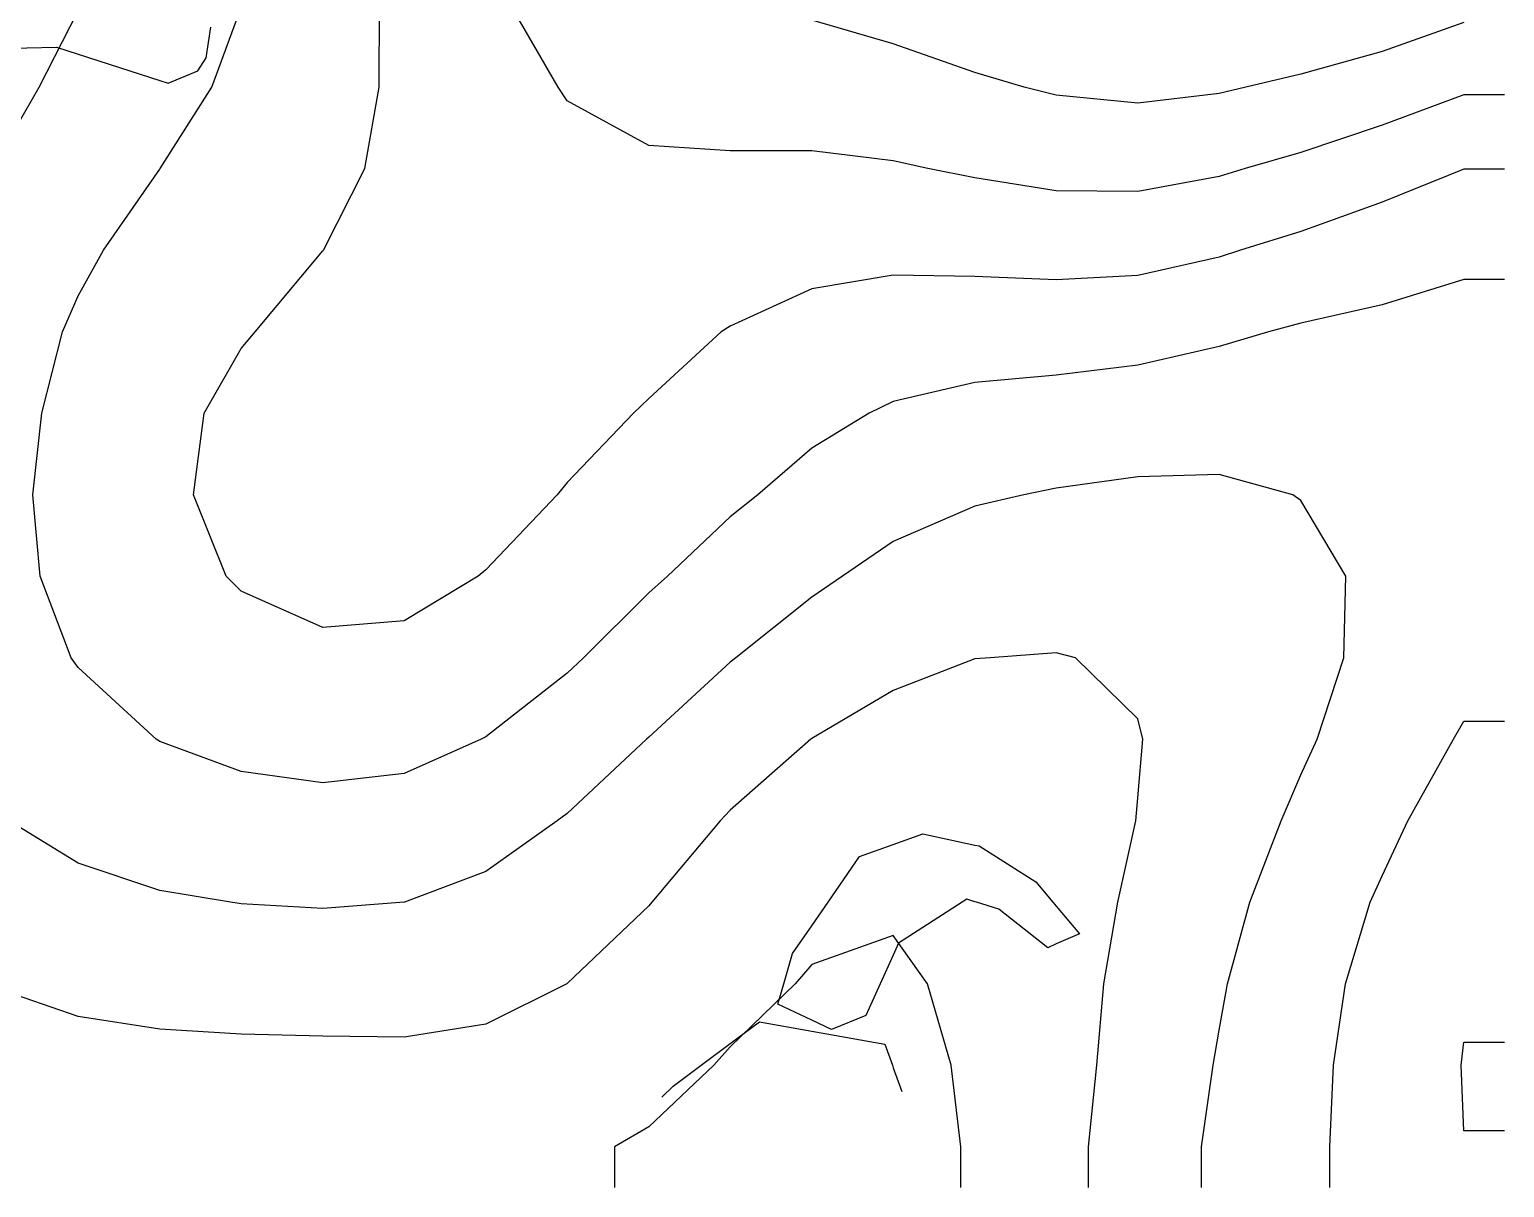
# Model space of a CAD drawing. Header units: millimetres. Extents: x -30 to 930, y -20 to 1180.
# Drawn here: x 387 to 930, y -20 to 407 of the extents above; entities that cross this region are included whole.
import ezdxf

# ---------------------------------------------------------------- set-up
doc = ezdxf.new("R2010")
doc.units = ezdxf.units.MM
for name, color, linetype in [('contours', 254, 'Continuous'), ('roads_2', 50, 'Continuous'), ('roads_3', 192, 'Continuous'), ('water', 151, 'Continuous')]:
    doc.layers.add(name, color=color, linetype=linetype)

msp = doc.modelspace()

# ---------------------------------------------------------------- linework, layer by layer
at = {"layer": 'contours'}
for points in [[(375.000000196, 358.347998522, 44.3525390625), (390.624363585, 385.330936696, 44.3525390625), (405.000000196, 413.366546523, 44.3525390625)], [(930.000000196, 314.595770916, 54.3525390625), (915.000000196, 314.595770916, 54.3525390625), (885.000000196, 305.272089323, 54.3525390625), (855.000000196, 298.516805762, 54.3525390625), (843.1396553, 295.330936696, 54.3525390625), (825.000000196, 289.815620066, 54.3525390625), (795.000000196, 282.94935288, 54.3525390625), (765.000000196, 279.309057778, 54.3525390625), (735.000000196, 276.602197878, 54.3525390625), (705.000000196, 269.66683514, 54.3525390625), (696.0713556, 265.330936696, 54.3525390625), (675.000000196, 252.47625774, 54.3525390625), (655.140710697, 235.330936696, 54.3525390625), (645.000000196, 227.120573237, 54.3525390625), (621.883708113, 205.330936696, 54.3525390625), (615.000000196, 199.228588813, 54.3525390625), (590.939504779, 175.330936696, 54.3525390625), (585.000000196, 169.665535041, 54.3525390625), (555.000000196, 146.16304639, 54.3525390625), (553.285640658, 145.330936696, 54.3525390625), (525.000000196, 132.681919552, 54.3525390625), (495.000000196, 129.250769554, 54.3525390625), (465.000000196, 133.460238973, 54.3525390625), (435.000000196, 144.514653064, 54.3525390625), (433.629237255, 145.330936696, 54.3525390625), (405.000000196, 171.727562771, 54.3525390625), (402.408385329, 175.330936696, 54.3525390625), (390.994554526, 205.330936696, 54.3525390625), (388.311838987, 235.330936696, 54.3525390625), (391.550982578, 265.330936696, 54.3525390625), (399.23587082, 295.330936696, 54.3525390625), (405.000000196, 308.494445919, 54.3525390625), (414.313278095, 325.330936696, 54.3525390625), (435.000000196, 355.14152947, 54.3525390625), (435.151637238, 355.330936696, 54.3525390625), (454.205313191, 385.330936696, 54.3525390625), (465.000000196, 414.671601828, 54.3525390625)], [(930.000000196, 355.148523736, 64.3525390625), (915.000000196, 355.148523736, 64.3525390625), (885.000000196, 342.943367762, 64.3525390625), (855.000000196, 332.167805796, 64.3525390625), (832.796135732, 325.330936696, 64.3525390625), (825.000000196, 322.717909752, 64.3525390625), (795.000000196, 316.013665817, 64.3525390625), (765.000000196, 314.352866786, 64.3525390625), (735.000000196, 315.647934672, 64.3525390625), (705.000000196, 316.101809308, 64.3525390625), (675.000000196, 311.062981958, 64.3525390625), (645.000000196, 297.401546638, 64.3525390625), (641.619160374, 295.330936696, 64.3525390625), (615.000000196, 270.719392301, 64.3525390625), (609.310309917, 265.330936696, 64.3525390625), (585.000000196, 239.782236671, 64.3525390625), (581.311289073, 235.330936696, 64.3525390625), (555.000000196, 207.634656454, 64.3525390625), (552.143390066, 205.330936696, 64.3525390625), (525.000000196, 188.94036326, 64.3525390625), (495.000000196, 186.473193686, 64.3525390625), (465.000000196, 199.813659318, 64.3525390625), (459.369623506, 205.330936696, 64.3525390625), (447.453152908, 235.330936696, 64.3525390625), (451.275350258, 265.330936696, 64.3525390625), (465.000000196, 289.097164976, 64.3525390625), (470.059253953, 295.330936696, 64.3525390625), (495.000000196, 325.048256957, 64.3525390625), (495.232495828, 325.330936696, 64.3525390625), (510.444391965, 355.330936696, 64.3525390625), (515.791081104, 385.330936696, 64.3525390625), (515.837846259, 415.330936696, 64.3525390625)], [(930.000000196, 382.515041383, 74.3525390625), (915.000000196, 382.515041383, 74.3525390625), (885.000000196, 371.400354775, 74.3525390625), (855.000000196, 361.271567083, 74.3525390625), (834.51150455, 355.330936696, 74.3525390625), (825.000000196, 352.481208859, 74.3525390625), (795.000000196, 346.867527372, 74.3525390625), (765.000000196, 347.14423682, 74.3525390625), (735.000000196, 351.938695806, 74.3525390625), (717.700856811, 355.330936696, 74.3525390625), (705.000000196, 358.235893328, 74.3525390625), (675.000000196, 361.878077481, 74.3525390625), (645.000000196, 361.838625149, 74.3525390625), (615.000000196, 363.908946524, 74.3525390625), (585.000000196, 380.243114616, 74.3525390625), (581.589869255, 385.330936696, 74.3525390625), (564.219204246, 415.330936696, 74.3525390625)], [(915.000000196, 409.162572204, 84.3525390625), (885.000000196, 398.50507244, 84.3525390625), (855.000000196, 390.135414527, 84.3525390625), (834.821143847, 385.330936696, 84.3525390625), (825.000000196, 382.957268903, 84.3525390625), (795.000000196, 379.474470151, 84.3525390625), (765.000000196, 382.388610564, 84.3525390625), (753.146081747, 385.330936696, 84.3525390625), (735.000000196, 390.714231464, 84.3525390625), (705.000000196, 401.238445602, 84.3525390625), (675.000000196, 409.983708024, 84.3525390625)], [(818.504762662, -19.6690633041, 44.3525390625), (818.504762662, -4.66906330409, 44.3525390625), (822.697419579, 25.3309366959, 44.3525390625), (825.000000196, 38.2793252137, 44.3525390625), (828.033923814, 55.3309366959, 44.3525390625), (836.313221381, 85.3309366959, 44.3525390625), (847.825642387, 115.330936696, 44.3525390625), (855.000000196, 132.175713771, 44.3525390625), (861.085594555, 145.330936696, 44.3525390625), (870.914512669, 175.330936696, 44.3525390625), (871.541148837, 205.330936696, 44.3525390625), (855.000000196, 233.238895548, 44.3525390625), (852.031020371, 235.330936696, 44.3525390625), (825.000000196, 242.73893015, 44.3525390625), (795.000000196, 241.949339855, 44.3525390625), (765.000000196, 237.764113585, 44.3525390625), (753.058405533, 235.330936696, 44.3525390625), (735.000000196, 231.085685696, 44.3525390625), (705.000000196, 218.14584994, 44.3525390625), (686.305414508, 205.330936696, 44.3525390625), (675.000000196, 197.566688031, 44.3525390625), (647.007477554, 175.330936696, 44.3525390625), (645.000000196, 173.743344618, 44.3525390625), (615.000000196, 146.112966911, 44.3525390625), (614.179947779, 145.330936696, 44.3525390625), (585.000000196, 117.937884368, 44.3525390625), (581.311083982, 115.330936696, 44.3525390625), (555.000000196, 96.5883174562, 44.3525390625), (525.062725593, 85.3309366959, 44.3525390625), (525.000000196, 85.3086947915, 44.3525390625), (495.000000196, 83.0310365874, 44.3525390625), (465.000000196, 84.7530344799, 44.3525390625), (461.068493347, 85.3309366959, 44.3525390625), (435.000000196, 89.588706329, 44.3525390625), (405.000000196, 99.6654495867, 44.3525390625), (379.578942938, 115.330936696, 44.3525390625)], [(776.859997892, -19.6690633041, 34.3525390625), (776.859997892, -4.66906330409, 34.3525390625), (779.913222527, 25.3309366959, 34.3525390625), (782.478573136, 55.3309366959, 34.3525390625), (787.664926393, 85.3309366959, 34.3525390625), (794.240848298, 115.330936696, 34.3525390625), (795.000000196, 123.806903871, 34.3525390625), (796.904254096, 145.330936696, 34.3525390625), (795.000000196, 152.81804747, 34.3525390625), (772.05127844, 175.330936696, 34.3525390625), (765.000000196, 177.063924619, 34.3525390625), (740.710340791, 175.330936696, 34.3525390625), (735.000000196, 174.88412512, 34.3525390625), (705.000000196, 163.26742262, 34.3525390625), (675.000000196, 145.634836089, 34.3525390625), (674.609370849, 145.330936696, 34.3525390625), (645.000000196, 119.157301674, 34.3525390625), (641.271434416, 115.330936696, 34.3525390625), (616.154424487, 85.3309366959, 34.3525390625), (615.000000196, 83.9505685978, 34.3525390625), (585.000000196, 55.3935848735, 34.3525390625), (584.888937957, 55.3309366959, 34.3525390625), (555.000000196, 40.4398672348, 34.3525390625), (525.000000196, 35.6123342016, 34.3525390625), (495.000000196, 36.0011929064, 34.3525390625), (465.000000196, 36.8058309918, 34.3525390625), (435.000000196, 38.6024969313, 34.3525390625), (405.000000196, 43.2898806524, 34.3525390625), (375.000000196, 53.6231545485, 34.3525390625)], [(865.703225402, -19.6690633041, 54.3525390625), (865.703225402, -4.66906330409, 54.3525390625), (867.084036669, 25.3309366959, 54.3525390625), (871.471070572, 55.3309366959, 54.3525390625), (880.549237828, 85.3309366959, 54.3525390625), (885.000000196, 95.0245695966, 54.3525390625), (894.367432598, 115.330936696, 54.3525390625), (911.260276338, 145.330936696, 54.3525390625), (915.000000196, 151.986244288, 54.3525390625), (930.000000196, 151.986244288, 54.3525390625)], [(729.910768671, -19.6690633041, 24.3525390625), (729.910768671, -4.66906330409, 24.3525390625), (726.367976064, 25.3309366959, 24.3525390625), (717.648713701, 55.3309366959, 24.3525390625), (705.000000196, 73.0784114432, 24.3525390625), (675.000000196, 62.4076330015, 24.3525390625), (668.835544292, 55.3309366959, 24.3525390625), (645.000000196, 32.0818381291, 24.3525390625), (638.909628705, 25.3309366959, 24.3525390625), (615.000000196, 2.68654038617, 24.3525390625), (602.339433385, -4.66906330409, 24.3525390625), (602.339433385, -19.6690633041, 24.3525390625)], [(930.000000196, 1.12586757168, 64.3525390625), (915.000000196, 1.12586757168, 64.3525390625), (914.089359439, 25.3309366959, 64.3525390625), (915.000000196, 33.8661899231, 64.3525390625), (930.000000196, 33.8661899231, 64.3525390625)]]:
    msp.add_polyline3d(points, dxfattribs=at)
at = {"layer": 'roads_2'}
msp.add_polyline3d([(375.000000196, 399.619683291, 41.265563688), (397.027157699, 400.054872259, 44.779274955), (405.000000196, 397.468638357, 46.2795641607), (435.000000196, 387.737226119, 51.7495615337), (438.060840933, 386.744349353, 52.3081699932), (448.943511899, 391.310398174, 53.7236132525), (452.07681865, 396.145242361, 53.9119286168), (453.768458952, 407.458914841, 53.4612410959)], dxfattribs=at)
at = {"layer": 'roads_3'}
msp.add_polyline3d([(619.761390195, 13.6280356171, 25.7742852985), (623.939777165, 17.6420552302, 25.7958160733), (634.275019551, 25.3309366959, 25.4699487822), (645.000000196, 33.309763105, 25.0762121826), (655.768823996, 41.3212065361, 25.023615223), (675.000000196, 37.8826373003, 23.2780837101), (701.933252832, 33.0669228076, 23.1306372954), (704.669105847, 25.3309366959, 22.8517639346), (705.000000196, 24.3952891749, 22.811600603), (708.092083608, 15.6520145144, 22.7465824751)], dxfattribs=at)
at = {"layer": 'water'}
msp.add_polyline3d([(662.490803682, 47.8103685309, 24.3914027356), (664.671672723, 55.3309366959, 24.7615942068), (667.886914269, 66.4184631607, 25.4557961338), (675.000000196, 76.7005694591, 25.5756622178), (680.970425122, 85.3309366959, 26.0564161617), (692.585396199, 102.12060696, 27.2012351795), (705.000000196, 106.561248791, 26.9171569545), (715.898634827, 110.459635953, 27.3966966726), (735.000000196, 106.391853861, 27.4306090494), (736.565688423, 106.058428558, 27.570687658), (757.433739556, 92.880042905, 29.5121434215), (763.790285025, 85.3309366959, 30.2865375118), (765.000000196, 83.8942651019, 30.4630682174), (773.541310081, 73.7505076458, 32.1461908953), (765.000000196, 69.9651567991, 30.5985278888), (761.854287866, 68.5710351723, 30.128858608), (743.908493027, 82.7745368727, 27.5778362331), (735.581578422, 85.3309366959, 26.4959064759), (735.000000196, 85.5094837982, 26.4263417489), (732.065457747, 86.4104013834, 26.337194423), (730.392389119, 85.3309366959, 26.2029029499), (706.980967817, 70.2258763481, 24.3193815327), (705.000000196, 65.8825005281, 23.9612087021), (700.187543903, 55.3309366959, 23.4450687256), (694.851180202, 43.6306782854, 22.9744695603), (682.238089359, 38.4670921504, 22.7228822136), (675.000000196, 41.8917383838, 22.9236770403), (662.490803682, 47.8103685309, 24.3914027356)], dxfattribs=at)

doc.saveas('drawing.dxf')
